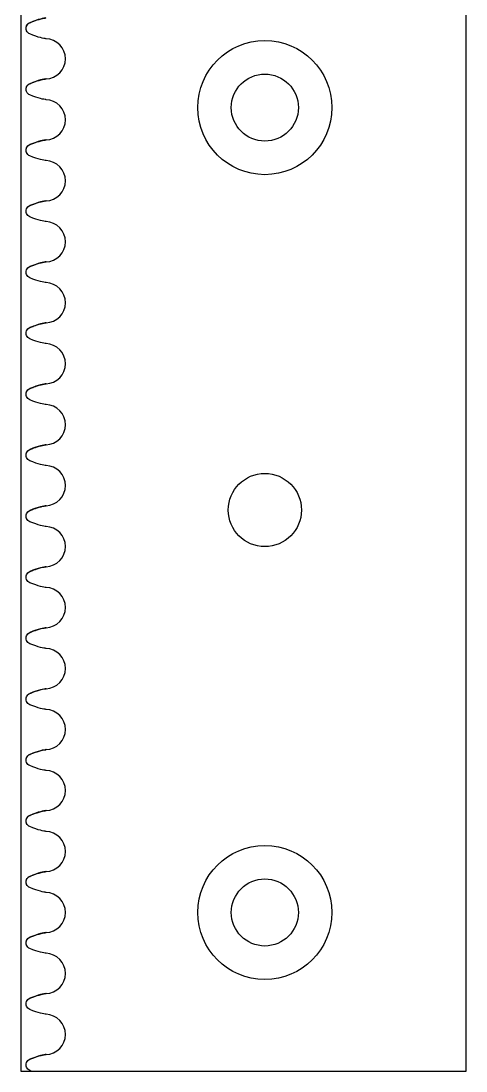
# Model space of a CAD drawing. Header units: millimetres. Extents: x -58 to 29, y -113 to 210.
# Drawn here: x -57.6 to -21.1, y 51.7 to 137.8 of the extents above; entities that cross this region are included whole.
import ezdxf

# ---------------------------------------------------------------- set-up
doc = ezdxf.new("R2010")
doc.units = ezdxf.units.MM
doc.layers.get('0').update_dxf_attribs({"linetype": 'CONTINUOUS'})

msp = doc.modelspace()

# ---------------------------------------------------------------- linework, layer by layer
for p, q in [((-57.582, 209.731), (-57.582, 51.731)), ((-21.082, 51.731), (-21.082, 209.731)), ((-57.582, 51.731), (-56.759, 51.731)), ((-56.759, 51.731), (-21.082, 51.731))]:
    msp.add_line(p, q)
msp.add_lwpolyline([(-57.582, 51.731), (-21.082, 51.731), (-21.082, 209.731), (-57.582, 209.731)], close=True)
for centre, radius in [((-37.582, 130.731), 5.5), ((-37.582, 130.731), 2.75), ((-37.582, 97.731), 3), ((-37.582, 97.731), 3), ((-37.582, 64.731), 5.5), ((-37.582, 64.731), 2.75)]:
    msp.add_circle(centre, radius)
for centre in [(-55.582, 134.731), (-55.582, 134.731), (-55.582, 129.731), (-55.582, 129.731), (-55.582, 124.731), (-55.582, 124.731), (-55.582, 119.731), (-55.582, 119.731), (-55.582, 114.731), (-55.582, 114.731), (-55.582, 109.731), (-55.582, 109.731), (-55.582, 104.731), (-55.582, 104.731), (-55.582, 99.731), (-55.582, 99.731), (-55.582, 94.731), (-55.582, 94.731), (-55.582, 89.731), (-55.582, 89.731), (-55.582, 84.731), (-55.582, 84.731), (-55.582, 79.731), (-55.582, 79.731), (-55.582, 74.731), (-55.582, 74.731), (-55.582, 69.731), (-55.582, 69.731), (-55.582, 64.731), (-55.582, 64.731), (-55.582, 59.731), (-55.582, 59.731), (-55.582, 54.731), (-55.582, 54.731)]:
    msp.add_arc(centre, 1.65, -88.19894, 88.19894)
for points, knots in [([(-56.853, 137.693), (-56.745, 137.738), (-56.635, 137.781), (-56.383, 137.874), (-56.153, 137.955), (-55.77, 138.047), (-55.581, 138.077), (-55.556, 138.08)], [0.1376682, 0.1376682, 0.1376682, 0.1376682, 0.1726799, 0.1726799, 0.2171067, 0.2171067, 0.2517889, 0.2517889, 0.2517889, 0.2517889]), ([(-55.556, 138.08), (-55.583, 138.077), (-55.808, 138.041), (-55.986, 137.995), (-56.206, 137.937), (-56.515, 137.834), (-56.853, 137.693)], [0.1653912, 0.1653912, 0.1653912, 0.1653912, 0.3065484, 0.3065484, 0.3065484, 0.4815386, 0.4815386, 0.4815386, 0.4815386]), ([(-56.853, 136.77), (-56.913, 136.795), (-56.968, 136.832), (-57.06, 136.924), (-57.097, 136.978), (-57.147, 137.098), (-57.16, 137.163), (-57.161, 137.293), (-57.149, 137.358), (-57.1, 137.478), (-57.064, 137.533), (-56.996, 137.604), (-56.97, 137.626), (-56.914, 137.664), (-56.884, 137.68), (-56.853, 137.693)], [0, 0, 0, 0, 0.0195322, 0.0195322, 0.0390644, 0.0390644, 0.0585967, 0.0585967, 0.0781289, 0.0781289, 0.0976611, 0.0976611, 0.1077532, 0.1077532, 0.1178452, 0.1178452, 0.1178452, 0.1178452]), ([(-55.556, 136.382), (-55.583, 136.386), (-55.808, 136.422), (-55.986, 136.468), (-56.206, 136.526), (-56.515, 136.629), (-56.853, 136.77)], [0.1653912, 0.1653912, 0.1653912, 0.1653912, 0.3065484, 0.3065484, 0.3065484, 0.4815386, 0.4815386, 0.4815386, 0.4815386]), ([(-55.556, 136.382), (-55.583, 136.386), (-55.808, 136.422), (-55.986, 136.468), (-56.206, 136.526), (-56.515, 136.629), (-56.853, 136.77)], [0.1653912, 0.1653912, 0.1653912, 0.1653912, 0.3065484, 0.3065484, 0.3065484, 0.4815386, 0.4815386, 0.4815386, 0.4815386]), ([(-56.853, 131.77), (-56.913, 131.795), (-56.968, 131.832), (-57.06, 131.924), (-57.097, 131.978), (-57.147, 132.098), (-57.16, 132.163), (-57.161, 132.293), (-57.149, 132.358), (-57.1, 132.478), (-57.064, 132.533), (-56.996, 132.604), (-56.97, 132.626), (-56.914, 132.664), (-56.884, 132.68), (-56.853, 132.693)], [0, 0, 0, 0, 0.0195322, 0.0195322, 0.0390644, 0.0390644, 0.0585967, 0.0585967, 0.0781289, 0.0781289, 0.0976611, 0.0976611, 0.1077532, 0.1077532, 0.1178452, 0.1178452, 0.1178452, 0.1178452]), ([(-56.853, 132.693), (-56.745, 132.738), (-56.635, 132.781), (-56.383, 132.874), (-56.153, 132.955), (-55.77, 133.047), (-55.581, 133.077), (-55.556, 133.08)], [0.1376682, 0.1376682, 0.1376682, 0.1376682, 0.1726799, 0.1726799, 0.2171067, 0.2171067, 0.2517889, 0.2517889, 0.2517889, 0.2517889]), ([(-55.556, 133.08), (-55.583, 133.077), (-55.808, 133.041), (-55.986, 132.995), (-56.206, 132.937), (-56.515, 132.834), (-56.853, 132.693)], [0.1653912, 0.1653912, 0.1653912, 0.1653912, 0.3065484, 0.3065484, 0.3065484, 0.4815386, 0.4815386, 0.4815386, 0.4815386]), ([(-55.556, 131.382), (-55.583, 131.386), (-55.808, 131.422), (-55.986, 131.468), (-56.206, 131.526), (-56.515, 131.629), (-56.853, 131.77)], [0.1653912, 0.1653912, 0.1653912, 0.1653912, 0.3065484, 0.3065484, 0.3065484, 0.4815386, 0.4815386, 0.4815386, 0.4815386]), ([(-55.556, 131.382), (-55.583, 131.386), (-55.808, 131.422), (-55.986, 131.468), (-56.206, 131.526), (-56.515, 131.629), (-56.853, 131.77)], [0.1653912, 0.1653912, 0.1653912, 0.1653912, 0.3065484, 0.3065484, 0.3065484, 0.4815386, 0.4815386, 0.4815386, 0.4815386]), ([(-56.853, 126.77), (-56.913, 126.795), (-56.968, 126.832), (-57.06, 126.924), (-57.097, 126.978), (-57.147, 127.098), (-57.16, 127.163), (-57.161, 127.293), (-57.149, 127.358), (-57.1, 127.478), (-57.064, 127.533), (-56.996, 127.604), (-56.97, 127.626), (-56.914, 127.664), (-56.884, 127.68), (-56.853, 127.693)], [0, 0, 0, 0, 0.0195322, 0.0195322, 0.0390644, 0.0390644, 0.0585967, 0.0585967, 0.0781289, 0.0781289, 0.0976611, 0.0976611, 0.1077532, 0.1077532, 0.1178452, 0.1178452, 0.1178452, 0.1178452]), ([(-56.853, 127.693), (-56.745, 127.738), (-56.635, 127.781), (-56.383, 127.874), (-56.153, 127.955), (-55.77, 128.047), (-55.581, 128.077), (-55.556, 128.08)], [0.1376682, 0.1376682, 0.1376682, 0.1376682, 0.1726799, 0.1726799, 0.2171067, 0.2171067, 0.2517889, 0.2517889, 0.2517889, 0.2517889]), ([(-55.556, 128.08), (-55.583, 128.077), (-55.808, 128.041), (-55.986, 127.995), (-56.206, 127.937), (-56.515, 127.834), (-56.853, 127.693)], [0.1653912, 0.1653912, 0.1653912, 0.1653912, 0.3065484, 0.3065484, 0.3065484, 0.4815386, 0.4815386, 0.4815386, 0.4815386]), ([(-55.556, 126.382), (-55.583, 126.386), (-55.808, 126.422), (-55.986, 126.468), (-56.206, 126.526), (-56.515, 126.629), (-56.853, 126.77)], [0.1653912, 0.1653912, 0.1653912, 0.1653912, 0.3065484, 0.3065484, 0.3065484, 0.4815386, 0.4815386, 0.4815386, 0.4815386]), ([(-55.556, 126.382), (-55.583, 126.386), (-55.808, 126.422), (-55.986, 126.468), (-56.206, 126.526), (-56.515, 126.629), (-56.853, 126.77)], [0.1653912, 0.1653912, 0.1653912, 0.1653912, 0.3065484, 0.3065484, 0.3065484, 0.4815386, 0.4815386, 0.4815386, 0.4815386]), ([(-56.853, 121.77), (-56.913, 121.795), (-56.968, 121.832), (-57.06, 121.924), (-57.097, 121.978), (-57.147, 122.098), (-57.16, 122.163), (-57.161, 122.293), (-57.149, 122.358), (-57.1, 122.478), (-57.064, 122.533), (-56.996, 122.604), (-56.97, 122.626), (-56.914, 122.664), (-56.884, 122.68), (-56.853, 122.693)], [0, 0, 0, 0, 0.0195322, 0.0195322, 0.0390644, 0.0390644, 0.0585967, 0.0585967, 0.0781289, 0.0781289, 0.0976611, 0.0976611, 0.1077532, 0.1077532, 0.1178452, 0.1178452, 0.1178452, 0.1178452]), ([(-56.853, 122.693), (-56.745, 122.738), (-56.635, 122.781), (-56.383, 122.874), (-56.153, 122.955), (-55.77, 123.047), (-55.581, 123.077), (-55.556, 123.08)], [0.1376682, 0.1376682, 0.1376682, 0.1376682, 0.1726799, 0.1726799, 0.2171067, 0.2171067, 0.2517889, 0.2517889, 0.2517889, 0.2517889]), ([(-55.556, 123.08), (-55.583, 123.077), (-55.808, 123.041), (-55.986, 122.995), (-56.206, 122.937), (-56.515, 122.834), (-56.853, 122.693)], [0.1653912, 0.1653912, 0.1653912, 0.1653912, 0.3065484, 0.3065484, 0.3065484, 0.4815386, 0.4815386, 0.4815386, 0.4815386]), ([(-55.556, 121.382), (-55.583, 121.386), (-55.808, 121.422), (-55.986, 121.468), (-56.206, 121.526), (-56.515, 121.629), (-56.853, 121.77)], [0.1653912, 0.1653912, 0.1653912, 0.1653912, 0.3065484, 0.3065484, 0.3065484, 0.4815386, 0.4815386, 0.4815386, 0.4815386]), ([(-55.556, 121.382), (-55.583, 121.386), (-55.808, 121.422), (-55.986, 121.468), (-56.206, 121.526), (-56.515, 121.629), (-56.853, 121.77)], [0.1653912, 0.1653912, 0.1653912, 0.1653912, 0.3065484, 0.3065484, 0.3065484, 0.4815386, 0.4815386, 0.4815386, 0.4815386]), ([(-56.853, 117.693), (-56.745, 117.738), (-56.635, 117.781), (-56.383, 117.874), (-56.153, 117.955), (-55.77, 118.047), (-55.581, 118.077), (-55.556, 118.08)], [0.1376682, 0.1376682, 0.1376682, 0.1376682, 0.1726799, 0.1726799, 0.2171067, 0.2171067, 0.2517889, 0.2517889, 0.2517889, 0.2517889]), ([(-55.556, 118.08), (-55.583, 118.077), (-55.808, 118.041), (-55.986, 117.995), (-56.206, 117.937), (-56.515, 117.834), (-56.853, 117.693)], [0.1653912, 0.1653912, 0.1653912, 0.1653912, 0.3065484, 0.3065484, 0.3065484, 0.4815386, 0.4815386, 0.4815386, 0.4815386]), ([(-56.853, 116.77), (-56.913, 116.795), (-56.968, 116.832), (-57.06, 116.924), (-57.097, 116.978), (-57.147, 117.098), (-57.16, 117.163), (-57.161, 117.293), (-57.149, 117.358), (-57.1, 117.478), (-57.064, 117.533), (-56.996, 117.604), (-56.97, 117.626), (-56.914, 117.664), (-56.884, 117.68), (-56.853, 117.693)], [0, 0, 0, 0, 0.0195322, 0.0195322, 0.0390644, 0.0390644, 0.0585967, 0.0585967, 0.0781289, 0.0781289, 0.0976611, 0.0976611, 0.1077532, 0.1077532, 0.1178452, 0.1178452, 0.1178452, 0.1178452]), ([(-55.556, 116.382), (-55.583, 116.386), (-55.808, 116.422), (-55.986, 116.468), (-56.206, 116.526), (-56.515, 116.629), (-56.853, 116.77)], [0.1653912, 0.1653912, 0.1653912, 0.1653912, 0.3065484, 0.3065484, 0.3065484, 0.4815386, 0.4815386, 0.4815386, 0.4815386]), ([(-55.556, 116.382), (-55.583, 116.386), (-55.808, 116.422), (-55.986, 116.468), (-56.206, 116.526), (-56.515, 116.629), (-56.853, 116.77)], [0.1653912, 0.1653912, 0.1653912, 0.1653912, 0.3065484, 0.3065484, 0.3065484, 0.4815386, 0.4815386, 0.4815386, 0.4815386]), ([(-56.853, 112.693), (-56.745, 112.738), (-56.635, 112.781), (-56.383, 112.874), (-56.153, 112.955), (-55.77, 113.047), (-55.581, 113.077), (-55.556, 113.08)], [0.1376682, 0.1376682, 0.1376682, 0.1376682, 0.1726799, 0.1726799, 0.2171067, 0.2171067, 0.2517889, 0.2517889, 0.2517889, 0.2517889]), ([(-55.556, 113.08), (-55.583, 113.077), (-55.808, 113.041), (-55.986, 112.995), (-56.206, 112.937), (-56.515, 112.834), (-56.853, 112.693)], [0.1653912, 0.1653912, 0.1653912, 0.1653912, 0.3065484, 0.3065484, 0.3065484, 0.4815386, 0.4815386, 0.4815386, 0.4815386]), ([(-56.853, 111.77), (-56.913, 111.795), (-56.968, 111.832), (-57.06, 111.924), (-57.097, 111.978), (-57.147, 112.098), (-57.16, 112.163), (-57.161, 112.293), (-57.149, 112.358), (-57.1, 112.478), (-57.064, 112.533), (-56.996, 112.604), (-56.97, 112.626), (-56.914, 112.664), (-56.884, 112.68), (-56.853, 112.693)], [0, 0, 0, 0, 0.0195322, 0.0195322, 0.0390644, 0.0390644, 0.0585967, 0.0585967, 0.0781289, 0.0781289, 0.0976611, 0.0976611, 0.1077532, 0.1077532, 0.1178452, 0.1178452, 0.1178452, 0.1178452]), ([(-55.556, 111.382), (-55.583, 111.386), (-55.808, 111.422), (-55.986, 111.468), (-56.206, 111.526), (-56.515, 111.629), (-56.853, 111.77)], [0.1653912, 0.1653912, 0.1653912, 0.1653912, 0.3065484, 0.3065484, 0.3065484, 0.4815386, 0.4815386, 0.4815386, 0.4815386]), ([(-55.556, 111.382), (-55.583, 111.386), (-55.808, 111.422), (-55.986, 111.468), (-56.206, 111.526), (-56.515, 111.629), (-56.853, 111.77)], [0.1653912, 0.1653912, 0.1653912, 0.1653912, 0.3065484, 0.3065484, 0.3065484, 0.4815386, 0.4815386, 0.4815386, 0.4815386]), ([(-56.853, 106.77), (-56.913, 106.795), (-56.968, 106.832), (-57.06, 106.924), (-57.097, 106.978), (-57.147, 107.098), (-57.16, 107.163), (-57.161, 107.293), (-57.149, 107.358), (-57.1, 107.478), (-57.064, 107.533), (-56.996, 107.604), (-56.97, 107.626), (-56.914, 107.664), (-56.884, 107.68), (-56.853, 107.693)], [0, 0, 0, 0, 0.0195322, 0.0195322, 0.0390644, 0.0390644, 0.0585967, 0.0585967, 0.0781289, 0.0781289, 0.0976611, 0.0976611, 0.1077532, 0.1077532, 0.1178452, 0.1178452, 0.1178452, 0.1178452]), ([(-56.853, 107.693), (-56.745, 107.738), (-56.635, 107.781), (-56.383, 107.874), (-56.153, 107.955), (-55.77, 108.047), (-55.581, 108.077), (-55.556, 108.08)], [0.1376682, 0.1376682, 0.1376682, 0.1376682, 0.1726799, 0.1726799, 0.2171067, 0.2171067, 0.2517889, 0.2517889, 0.2517889, 0.2517889]), ([(-55.556, 108.08), (-55.583, 108.077), (-55.808, 108.041), (-55.986, 107.995), (-56.206, 107.937), (-56.515, 107.834), (-56.853, 107.693)], [0.1653912, 0.1653912, 0.1653912, 0.1653912, 0.3065484, 0.3065484, 0.3065484, 0.4815386, 0.4815386, 0.4815386, 0.4815386]), ([(-55.556, 106.382), (-55.583, 106.386), (-55.808, 106.422), (-55.986, 106.468), (-56.206, 106.526), (-56.515, 106.629), (-56.853, 106.77)], [0.1653912, 0.1653912, 0.1653912, 0.1653912, 0.3065484, 0.3065484, 0.3065484, 0.4815386, 0.4815386, 0.4815386, 0.4815386]), ([(-55.556, 106.382), (-55.583, 106.386), (-55.808, 106.422), (-55.986, 106.468), (-56.206, 106.526), (-56.515, 106.629), (-56.853, 106.77)], [0.1653912, 0.1653912, 0.1653912, 0.1653912, 0.3065484, 0.3065484, 0.3065484, 0.4815386, 0.4815386, 0.4815386, 0.4815386]), ([(-56.853, 101.77), (-56.913, 101.795), (-56.968, 101.832), (-57.06, 101.924), (-57.097, 101.978), (-57.147, 102.098), (-57.16, 102.163), (-57.161, 102.293), (-57.149, 102.358), (-57.1, 102.478), (-57.064, 102.533), (-56.996, 102.604), (-56.97, 102.626), (-56.914, 102.664), (-56.884, 102.68), (-56.853, 102.693)], [0, 0, 0, 0, 0.0195322, 0.0195322, 0.0390644, 0.0390644, 0.0585967, 0.0585967, 0.0781289, 0.0781289, 0.0976611, 0.0976611, 0.1077532, 0.1077532, 0.1178452, 0.1178452, 0.1178452, 0.1178452]), ([(-56.853, 102.693), (-56.745, 102.738), (-56.635, 102.781), (-56.383, 102.874), (-56.153, 102.955), (-55.77, 103.047), (-55.581, 103.077), (-55.556, 103.08)], [0.1376682, 0.1376682, 0.1376682, 0.1376682, 0.1726799, 0.1726799, 0.2171067, 0.2171067, 0.2517889, 0.2517889, 0.2517889, 0.2517889]), ([(-55.556, 103.08), (-55.583, 103.077), (-55.808, 103.041), (-55.986, 102.995), (-56.206, 102.937), (-56.515, 102.834), (-56.853, 102.693)], [0.1653912, 0.1653912, 0.1653912, 0.1653912, 0.3065484, 0.3065484, 0.3065484, 0.4815386, 0.4815386, 0.4815386, 0.4815386]), ([(-55.556, 101.382), (-55.583, 101.386), (-55.808, 101.422), (-55.986, 101.468), (-56.206, 101.526), (-56.515, 101.629), (-56.853, 101.77)], [0.1653912, 0.1653912, 0.1653912, 0.1653912, 0.3065484, 0.3065484, 0.3065484, 0.4815386, 0.4815386, 0.4815386, 0.4815386]), ([(-55.556, 101.382), (-55.583, 101.386), (-55.808, 101.422), (-55.986, 101.468), (-56.206, 101.526), (-56.515, 101.629), (-56.853, 101.77)], [0.1653912, 0.1653912, 0.1653912, 0.1653912, 0.3065484, 0.3065484, 0.3065484, 0.4815386, 0.4815386, 0.4815386, 0.4815386]), ([(-56.853, 96.77), (-56.913, 96.795), (-56.968, 96.832), (-57.06, 96.924), (-57.097, 96.978), (-57.147, 97.098), (-57.16, 97.163), (-57.161, 97.293), (-57.149, 97.358), (-57.1, 97.478), (-57.064, 97.533), (-56.996, 97.604), (-56.97, 97.626), (-56.914, 97.664), (-56.884, 97.68), (-56.853, 97.693)], [0, 0, 0, 0, 0.0195322, 0.0195322, 0.0390644, 0.0390644, 0.0585967, 0.0585967, 0.0781289, 0.0781289, 0.0976611, 0.0976611, 0.1077532, 0.1077532, 0.1178452, 0.1178452, 0.1178452, 0.1178452]), ([(-56.853, 97.693), (-56.745, 97.738), (-56.635, 97.781), (-56.383, 97.874), (-56.153, 97.955), (-55.77, 98.047), (-55.581, 98.077), (-55.556, 98.08)], [0.1376682, 0.1376682, 0.1376682, 0.1376682, 0.1726799, 0.1726799, 0.2171067, 0.2171067, 0.2517889, 0.2517889, 0.2517889, 0.2517889]), ([(-55.556, 98.08), (-55.583, 98.077), (-55.808, 98.041), (-55.986, 97.995), (-56.206, 97.937), (-56.515, 97.834), (-56.853, 97.693)], [0.1653912, 0.1653912, 0.1653912, 0.1653912, 0.3065484, 0.3065484, 0.3065484, 0.4815386, 0.4815386, 0.4815386, 0.4815386]), ([(-55.556, 96.382), (-55.583, 96.386), (-55.808, 96.422), (-55.986, 96.468), (-56.206, 96.526), (-56.515, 96.629), (-56.853, 96.77)], [0.1653912, 0.1653912, 0.1653912, 0.1653912, 0.3065484, 0.3065484, 0.3065484, 0.4815386, 0.4815386, 0.4815386, 0.4815386]), ([(-55.556, 96.382), (-55.583, 96.386), (-55.808, 96.422), (-55.986, 96.468), (-56.206, 96.526), (-56.515, 96.629), (-56.853, 96.77)], [0.1653912, 0.1653912, 0.1653912, 0.1653912, 0.3065484, 0.3065484, 0.3065484, 0.4815386, 0.4815386, 0.4815386, 0.4815386]), ([(-56.853, 92.693), (-56.745, 92.738), (-56.635, 92.781), (-56.383, 92.874), (-56.153, 92.955), (-55.77, 93.047), (-55.581, 93.077), (-55.556, 93.08)], [0.1376682, 0.1376682, 0.1376682, 0.1376682, 0.1726799, 0.1726799, 0.2171067, 0.2171067, 0.2517889, 0.2517889, 0.2517889, 0.2517889]), ([(-55.556, 93.08), (-55.583, 93.077), (-55.808, 93.041), (-55.986, 92.995), (-56.206, 92.937), (-56.515, 92.834), (-56.853, 92.693)], [0.1653912, 0.1653912, 0.1653912, 0.1653912, 0.3065484, 0.3065484, 0.3065484, 0.4815386, 0.4815386, 0.4815386, 0.4815386]), ([(-56.853, 91.77), (-56.913, 91.795), (-56.968, 91.832), (-57.06, 91.924), (-57.097, 91.978), (-57.147, 92.098), (-57.16, 92.163), (-57.161, 92.293), (-57.149, 92.358), (-57.1, 92.478), (-57.064, 92.533), (-56.996, 92.604), (-56.97, 92.626), (-56.914, 92.664), (-56.884, 92.68), (-56.853, 92.693)], [0, 0, 0, 0, 0.0195322, 0.0195322, 0.0390644, 0.0390644, 0.0585967, 0.0585967, 0.0781289, 0.0781289, 0.0976611, 0.0976611, 0.1077532, 0.1077532, 0.1178452, 0.1178452, 0.1178452, 0.1178452]), ([(-55.556, 91.382), (-55.583, 91.386), (-55.808, 91.422), (-55.986, 91.468), (-56.206, 91.526), (-56.515, 91.629), (-56.853, 91.77)], [0.1653912, 0.1653912, 0.1653912, 0.1653912, 0.3065484, 0.3065484, 0.3065484, 0.4815386, 0.4815386, 0.4815386, 0.4815386]), ([(-55.556, 91.382), (-55.583, 91.386), (-55.808, 91.422), (-55.986, 91.468), (-56.206, 91.526), (-56.515, 91.629), (-56.853, 91.77)], [0.1653912, 0.1653912, 0.1653912, 0.1653912, 0.3065484, 0.3065484, 0.3065484, 0.4815386, 0.4815386, 0.4815386, 0.4815386]), ([(-56.853, 87.693), (-56.745, 87.738), (-56.635, 87.781), (-56.383, 87.874), (-56.153, 87.955), (-55.77, 88.047), (-55.581, 88.077), (-55.556, 88.08)], [0.1376682, 0.1376682, 0.1376682, 0.1376682, 0.1726799, 0.1726799, 0.2171067, 0.2171067, 0.2517889, 0.2517889, 0.2517889, 0.2517889]), ([(-55.556, 88.08), (-55.583, 88.077), (-55.808, 88.041), (-55.986, 87.995), (-56.206, 87.937), (-56.515, 87.834), (-56.853, 87.693)], [0.1653912, 0.1653912, 0.1653912, 0.1653912, 0.3065484, 0.3065484, 0.3065484, 0.4815386, 0.4815386, 0.4815386, 0.4815386]), ([(-56.853, 86.77), (-56.913, 86.795), (-56.968, 86.832), (-57.06, 86.924), (-57.097, 86.978), (-57.147, 87.098), (-57.16, 87.163), (-57.161, 87.293), (-57.149, 87.358), (-57.1, 87.478), (-57.064, 87.533), (-56.996, 87.604), (-56.97, 87.626), (-56.914, 87.664), (-56.884, 87.68), (-56.853, 87.693)], [0, 0, 0, 0, 0.0195322, 0.0195322, 0.0390644, 0.0390644, 0.0585967, 0.0585967, 0.0781289, 0.0781289, 0.0976611, 0.0976611, 0.1077532, 0.1077532, 0.1178452, 0.1178452, 0.1178452, 0.1178452]), ([(-55.556, 86.382), (-55.583, 86.386), (-55.808, 86.422), (-55.986, 86.468), (-56.206, 86.526), (-56.515, 86.629), (-56.853, 86.77)], [0.1653912, 0.1653912, 0.1653912, 0.1653912, 0.3065484, 0.3065484, 0.3065484, 0.4815386, 0.4815386, 0.4815386, 0.4815386]), ([(-55.556, 86.382), (-55.583, 86.386), (-55.808, 86.422), (-55.986, 86.468), (-56.206, 86.526), (-56.515, 86.629), (-56.853, 86.77)], [0.1653912, 0.1653912, 0.1653912, 0.1653912, 0.3065484, 0.3065484, 0.3065484, 0.4815386, 0.4815386, 0.4815386, 0.4815386]), ([(-56.853, 81.77), (-56.913, 81.795), (-56.968, 81.832), (-57.06, 81.924), (-57.097, 81.978), (-57.147, 82.098), (-57.16, 82.163), (-57.161, 82.293), (-57.149, 82.358), (-57.1, 82.478), (-57.064, 82.533), (-56.996, 82.604), (-56.97, 82.626), (-56.914, 82.664), (-56.884, 82.68), (-56.853, 82.693)], [0, 0, 0, 0, 0.0195322, 0.0195322, 0.0390644, 0.0390644, 0.0585967, 0.0585967, 0.0781289, 0.0781289, 0.0976611, 0.0976611, 0.1077532, 0.1077532, 0.1178452, 0.1178452, 0.1178452, 0.1178452]), ([(-56.853, 82.693), (-56.745, 82.738), (-56.635, 82.781), (-56.383, 82.874), (-56.153, 82.955), (-55.77, 83.047), (-55.581, 83.077), (-55.556, 83.08)], [0.1376682, 0.1376682, 0.1376682, 0.1376682, 0.1726799, 0.1726799, 0.2171067, 0.2171067, 0.2517889, 0.2517889, 0.2517889, 0.2517889]), ([(-55.556, 83.08), (-55.583, 83.077), (-55.808, 83.041), (-55.986, 82.995), (-56.206, 82.937), (-56.515, 82.834), (-56.853, 82.693)], [0.1653912, 0.1653912, 0.1653912, 0.1653912, 0.3065484, 0.3065484, 0.3065484, 0.4815386, 0.4815386, 0.4815386, 0.4815386]), ([(-55.556, 81.382), (-55.583, 81.386), (-55.808, 81.422), (-55.986, 81.468), (-56.206, 81.526), (-56.515, 81.629), (-56.853, 81.77)], [0.1653912, 0.1653912, 0.1653912, 0.1653912, 0.3065484, 0.3065484, 0.3065484, 0.4815386, 0.4815386, 0.4815386, 0.4815386]), ([(-55.556, 81.382), (-55.583, 81.386), (-55.808, 81.422), (-55.986, 81.468), (-56.206, 81.526), (-56.515, 81.629), (-56.853, 81.77)], [0.1653912, 0.1653912, 0.1653912, 0.1653912, 0.3065484, 0.3065484, 0.3065484, 0.4815386, 0.4815386, 0.4815386, 0.4815386]), ([(-56.853, 76.77), (-56.913, 76.795), (-56.968, 76.832), (-57.06, 76.924), (-57.097, 76.978), (-57.147, 77.098), (-57.16, 77.163), (-57.161, 77.293), (-57.149, 77.358), (-57.1, 77.478), (-57.064, 77.533), (-56.996, 77.604), (-56.97, 77.626), (-56.914, 77.664), (-56.884, 77.68), (-56.853, 77.693)], [0, 0, 0, 0, 0.0195322, 0.0195322, 0.0390644, 0.0390644, 0.0585967, 0.0585967, 0.0781289, 0.0781289, 0.0976611, 0.0976611, 0.1077532, 0.1077532, 0.1178452, 0.1178452, 0.1178452, 0.1178452]), ([(-56.853, 77.693), (-56.745, 77.738), (-56.635, 77.781), (-56.383, 77.874), (-56.153, 77.955), (-55.77, 78.047), (-55.581, 78.077), (-55.556, 78.08)], [0.1376682, 0.1376682, 0.1376682, 0.1376682, 0.1726799, 0.1726799, 0.2171067, 0.2171067, 0.2517889, 0.2517889, 0.2517889, 0.2517889]), ([(-55.556, 78.08), (-55.583, 78.077), (-55.808, 78.041), (-55.986, 77.995), (-56.206, 77.937), (-56.515, 77.834), (-56.853, 77.693)], [0.1653912, 0.1653912, 0.1653912, 0.1653912, 0.3065484, 0.3065484, 0.3065484, 0.4815386, 0.4815386, 0.4815386, 0.4815386]), ([(-55.556, 76.382), (-55.583, 76.386), (-55.808, 76.422), (-55.986, 76.468), (-56.206, 76.526), (-56.515, 76.629), (-56.853, 76.77)], [0.1653912, 0.1653912, 0.1653912, 0.1653912, 0.3065484, 0.3065484, 0.3065484, 0.4815386, 0.4815386, 0.4815386, 0.4815386]), ([(-55.556, 76.382), (-55.583, 76.386), (-55.808, 76.422), (-55.986, 76.468), (-56.206, 76.526), (-56.515, 76.629), (-56.853, 76.77)], [0.1653912, 0.1653912, 0.1653912, 0.1653912, 0.3065484, 0.3065484, 0.3065484, 0.4815386, 0.4815386, 0.4815386, 0.4815386]), ([(-56.853, 71.77), (-56.913, 71.795), (-56.968, 71.832), (-57.06, 71.924), (-57.097, 71.978), (-57.147, 72.098), (-57.16, 72.163), (-57.161, 72.293), (-57.149, 72.358), (-57.1, 72.478), (-57.064, 72.533), (-56.996, 72.604), (-56.97, 72.626), (-56.914, 72.664), (-56.884, 72.68), (-56.853, 72.693)], [0, 0, 0, 0, 0.0195322, 0.0195322, 0.0390644, 0.0390644, 0.0585967, 0.0585967, 0.0781289, 0.0781289, 0.0976611, 0.0976611, 0.1077532, 0.1077532, 0.1178452, 0.1178452, 0.1178452, 0.1178452]), ([(-56.853, 72.693), (-56.745, 72.738), (-56.635, 72.781), (-56.383, 72.874), (-56.153, 72.955), (-55.77, 73.047), (-55.581, 73.077), (-55.556, 73.08)], [0.1376682, 0.1376682, 0.1376682, 0.1376682, 0.1726799, 0.1726799, 0.2171067, 0.2171067, 0.2517889, 0.2517889, 0.2517889, 0.2517889]), ([(-55.556, 73.08), (-55.583, 73.077), (-55.808, 73.041), (-55.986, 72.995), (-56.206, 72.937), (-56.515, 72.834), (-56.853, 72.693)], [0.1653912, 0.1653912, 0.1653912, 0.1653912, 0.3065484, 0.3065484, 0.3065484, 0.4815386, 0.4815386, 0.4815386, 0.4815386]), ([(-55.556, 71.382), (-55.583, 71.386), (-55.808, 71.422), (-55.986, 71.468), (-56.206, 71.526), (-56.515, 71.629), (-56.853, 71.77)], [0.1653912, 0.1653912, 0.1653912, 0.1653912, 0.3065484, 0.3065484, 0.3065484, 0.4815386, 0.4815386, 0.4815386, 0.4815386]), ([(-55.556, 71.382), (-55.583, 71.386), (-55.808, 71.422), (-55.986, 71.468), (-56.206, 71.526), (-56.515, 71.629), (-56.853, 71.77)], [0.1653912, 0.1653912, 0.1653912, 0.1653912, 0.3065484, 0.3065484, 0.3065484, 0.4815386, 0.4815386, 0.4815386, 0.4815386]), ([(-56.853, 67.693), (-56.745, 67.738), (-56.635, 67.781), (-56.383, 67.874), (-56.153, 67.955), (-55.77, 68.047), (-55.581, 68.077), (-55.556, 68.08)], [0.1376682, 0.1376682, 0.1376682, 0.1376682, 0.1726799, 0.1726799, 0.2171067, 0.2171067, 0.2517889, 0.2517889, 0.2517889, 0.2517889]), ([(-55.556, 68.08), (-55.583, 68.077), (-55.808, 68.041), (-55.986, 67.995), (-56.206, 67.937), (-56.515, 67.834), (-56.853, 67.693)], [0.1653912, 0.1653912, 0.1653912, 0.1653912, 0.3065484, 0.3065484, 0.3065484, 0.4815386, 0.4815386, 0.4815386, 0.4815386]), ([(-56.853, 66.77), (-56.913, 66.795), (-56.968, 66.832), (-57.06, 66.924), (-57.097, 66.978), (-57.147, 67.098), (-57.16, 67.163), (-57.161, 67.293), (-57.149, 67.358), (-57.1, 67.478), (-57.064, 67.533), (-56.996, 67.604), (-56.97, 67.626), (-56.914, 67.664), (-56.884, 67.68), (-56.853, 67.693)], [0, 0, 0, 0, 0.0195322, 0.0195322, 0.0390644, 0.0390644, 0.0585967, 0.0585967, 0.0781289, 0.0781289, 0.0976611, 0.0976611, 0.1077532, 0.1077532, 0.1178452, 0.1178452, 0.1178452, 0.1178452]), ([(-55.556, 66.382), (-55.583, 66.386), (-55.808, 66.422), (-55.986, 66.468), (-56.206, 66.526), (-56.515, 66.629), (-56.853, 66.77)], [0.1653912, 0.1653912, 0.1653912, 0.1653912, 0.3065484, 0.3065484, 0.3065484, 0.4815386, 0.4815386, 0.4815386, 0.4815386]), ([(-55.556, 66.382), (-55.583, 66.386), (-55.808, 66.422), (-55.986, 66.468), (-56.206, 66.526), (-56.515, 66.629), (-56.853, 66.77)], [0.1653912, 0.1653912, 0.1653912, 0.1653912, 0.3065484, 0.3065484, 0.3065484, 0.4815386, 0.4815386, 0.4815386, 0.4815386]), ([(-56.853, 62.693), (-56.745, 62.738), (-56.635, 62.781), (-56.383, 62.874), (-56.153, 62.955), (-55.77, 63.047), (-55.581, 63.077), (-55.556, 63.08)], [0.1376682, 0.1376682, 0.1376682, 0.1376682, 0.1726799, 0.1726799, 0.2171067, 0.2171067, 0.2517889, 0.2517889, 0.2517889, 0.2517889]), ([(-55.556, 63.08), (-55.583, 63.077), (-55.808, 63.041), (-55.986, 62.995), (-56.206, 62.937), (-56.515, 62.834), (-56.853, 62.693)], [0.1653912, 0.1653912, 0.1653912, 0.1653912, 0.3065484, 0.3065484, 0.3065484, 0.4815386, 0.4815386, 0.4815386, 0.4815386]), ([(-56.853, 61.77), (-56.913, 61.795), (-56.968, 61.832), (-57.06, 61.924), (-57.097, 61.978), (-57.147, 62.098), (-57.16, 62.163), (-57.161, 62.293), (-57.149, 62.358), (-57.1, 62.478), (-57.064, 62.533), (-56.996, 62.604), (-56.97, 62.626), (-56.914, 62.664), (-56.884, 62.68), (-56.853, 62.693)], [0, 0, 0, 0, 0.0195322, 0.0195322, 0.0390644, 0.0390644, 0.0585967, 0.0585967, 0.0781289, 0.0781289, 0.0976611, 0.0976611, 0.1077532, 0.1077532, 0.1178452, 0.1178452, 0.1178452, 0.1178452]), ([(-55.556, 61.382), (-55.583, 61.386), (-55.808, 61.422), (-55.986, 61.468), (-56.206, 61.526), (-56.515, 61.629), (-56.853, 61.77)], [0.1653912, 0.1653912, 0.1653912, 0.1653912, 0.3065484, 0.3065484, 0.3065484, 0.4815386, 0.4815386, 0.4815386, 0.4815386]), ([(-55.556, 61.382), (-55.583, 61.386), (-55.808, 61.422), (-55.986, 61.468), (-56.206, 61.526), (-56.515, 61.629), (-56.853, 61.77)], [0.1653912, 0.1653912, 0.1653912, 0.1653912, 0.3065484, 0.3065484, 0.3065484, 0.4815386, 0.4815386, 0.4815386, 0.4815386]), ([(-56.853, 56.77), (-56.913, 56.795), (-56.968, 56.832), (-57.06, 56.924), (-57.097, 56.978), (-57.147, 57.098), (-57.16, 57.163), (-57.161, 57.293), (-57.149, 57.358), (-57.1, 57.478), (-57.064, 57.533), (-56.996, 57.604), (-56.97, 57.626), (-56.914, 57.664), (-56.884, 57.68), (-56.853, 57.693)], [0, 0, 0, 0, 0.0195322, 0.0195322, 0.0390644, 0.0390644, 0.0585967, 0.0585967, 0.0781289, 0.0781289, 0.0976611, 0.0976611, 0.1077532, 0.1077532, 0.1178452, 0.1178452, 0.1178452, 0.1178452]), ([(-56.853, 57.693), (-56.745, 57.738), (-56.635, 57.781), (-56.383, 57.874), (-56.153, 57.955), (-55.77, 58.047), (-55.581, 58.077), (-55.556, 58.08)], [0.1376682, 0.1376682, 0.1376682, 0.1376682, 0.1726799, 0.1726799, 0.2171067, 0.2171067, 0.2517889, 0.2517889, 0.2517889, 0.2517889]), ([(-55.556, 58.08), (-55.583, 58.077), (-55.808, 58.041), (-55.986, 57.995), (-56.206, 57.937), (-56.515, 57.834), (-56.853, 57.693)], [0.1653912, 0.1653912, 0.1653912, 0.1653912, 0.3065484, 0.3065484, 0.3065484, 0.4815386, 0.4815386, 0.4815386, 0.4815386]), ([(-55.556, 56.382), (-55.583, 56.386), (-55.808, 56.422), (-55.986, 56.468), (-56.206, 56.526), (-56.515, 56.629), (-56.853, 56.77)], [0.1653912, 0.1653912, 0.1653912, 0.1653912, 0.3065484, 0.3065484, 0.3065484, 0.4815386, 0.4815386, 0.4815386, 0.4815386]), ([(-55.556, 56.382), (-55.583, 56.386), (-55.808, 56.422), (-55.986, 56.468), (-56.206, 56.526), (-56.515, 56.629), (-56.853, 56.77)], [0.1653912, 0.1653912, 0.1653912, 0.1653912, 0.3065484, 0.3065484, 0.3065484, 0.4815386, 0.4815386, 0.4815386, 0.4815386]), ([(-56.853, 51.77), (-56.913, 51.795), (-56.968, 51.832), (-57.06, 51.924), (-57.097, 51.978), (-57.147, 52.098), (-57.16, 52.163), (-57.161, 52.293), (-57.149, 52.358), (-57.1, 52.478), (-57.064, 52.533), (-56.996, 52.604), (-56.97, 52.626), (-56.914, 52.664), (-56.884, 52.68), (-56.853, 52.693)], [0, 0, 0, 0, 0.0195322, 0.0195322, 0.0390644, 0.0390644, 0.0585967, 0.0585967, 0.0781289, 0.0781289, 0.0976611, 0.0976611, 0.1077532, 0.1077532, 0.1178452, 0.1178452, 0.1178452, 0.1178452]), ([(-56.853, 52.693), (-56.745, 52.738), (-56.635, 52.781), (-56.383, 52.874), (-56.153, 52.955), (-55.77, 53.047), (-55.581, 53.077), (-55.556, 53.08)], [0.1376682, 0.1376682, 0.1376682, 0.1376682, 0.1726799, 0.1726799, 0.2171067, 0.2171067, 0.2517889, 0.2517889, 0.2517889, 0.2517889]), ([(-55.556, 53.08), (-55.583, 53.077), (-55.808, 53.041), (-55.986, 52.995), (-56.206, 52.937), (-56.515, 52.834), (-56.853, 52.693)], [0.1653912, 0.1653912, 0.1653912, 0.1653912, 0.3065484, 0.3065484, 0.3065484, 0.4815386, 0.4815386, 0.4815386, 0.4815386])]:
    msp.add_open_spline(points, degree=3, knots=knots)
for points in [[(-56.853, 136.77), (-56.974, 136.82), (-57.172, 137.02), (-57.172, 137.443), (-56.974, 137.642), (-56.853, 137.693)], [(-55.53, 136.381), (-55.539, 136.381), (-55.551, 136.382), (-55.556, 136.382)], [(-55.53, 136.381), (-55.539, 136.381), (-55.551, 136.382), (-55.556, 136.382)], [(-56.853, 131.77), (-56.974, 131.82), (-57.172, 132.02), (-57.172, 132.443), (-56.974, 132.642), (-56.853, 132.693)], [(-55.556, 133.08), (-55.551, 133.081), (-55.539, 133.082), (-55.53, 133.082)], [(-55.53, 133.082), (-55.539, 133.082), (-55.551, 133.081), (-55.556, 133.08)], [(-55.53, 131.381), (-55.539, 131.381), (-55.551, 131.382), (-55.556, 131.382)], [(-55.53, 131.381), (-55.539, 131.381), (-55.551, 131.382), (-55.556, 131.382)], [(-56.853, 126.77), (-56.974, 126.82), (-57.172, 127.02), (-57.172, 127.443), (-56.974, 127.642), (-56.853, 127.693)], [(-55.556, 128.08), (-55.551, 128.081), (-55.539, 128.082), (-55.53, 128.082)], [(-55.53, 128.082), (-55.539, 128.082), (-55.551, 128.081), (-55.556, 128.08)], [(-55.53, 126.381), (-55.539, 126.381), (-55.551, 126.382), (-55.556, 126.382)], [(-55.53, 126.381), (-55.539, 126.381), (-55.551, 126.382), (-55.556, 126.382)], [(-56.853, 121.77), (-56.974, 121.82), (-57.172, 122.02), (-57.172, 122.443), (-56.974, 122.642), (-56.853, 122.693)], [(-55.556, 123.08), (-55.551, 123.081), (-55.539, 123.082), (-55.53, 123.082)], [(-55.53, 123.082), (-55.539, 123.082), (-55.551, 123.081), (-55.556, 123.08)], [(-55.53, 121.381), (-55.539, 121.381), (-55.551, 121.382), (-55.556, 121.382)], [(-55.53, 121.381), (-55.539, 121.381), (-55.551, 121.382), (-55.556, 121.382)], [(-55.556, 118.08), (-55.551, 118.081), (-55.539, 118.082), (-55.53, 118.082)], [(-55.53, 118.082), (-55.539, 118.082), (-55.551, 118.081), (-55.556, 118.08)], [(-56.853, 116.77), (-56.974, 116.82), (-57.172, 117.02), (-57.172, 117.443), (-56.974, 117.642), (-56.853, 117.693)], [(-55.53, 116.381), (-55.539, 116.381), (-55.551, 116.382), (-55.556, 116.382)], [(-55.53, 116.381), (-55.539, 116.381), (-55.551, 116.382), (-55.556, 116.382)], [(-55.556, 113.08), (-55.551, 113.081), (-55.539, 113.082), (-55.53, 113.082)], [(-55.53, 113.082), (-55.539, 113.082), (-55.551, 113.081), (-55.556, 113.08)], [(-56.853, 111.77), (-56.974, 111.82), (-57.172, 112.02), (-57.172, 112.443), (-56.974, 112.642), (-56.853, 112.693)], [(-55.53, 111.381), (-55.539, 111.381), (-55.551, 111.382), (-55.556, 111.382)], [(-55.53, 111.381), (-55.539, 111.381), (-55.551, 111.382), (-55.556, 111.382)], [(-56.853, 106.77), (-56.974, 106.82), (-57.172, 107.02), (-57.172, 107.443), (-56.974, 107.642), (-56.853, 107.693)], [(-55.556, 108.08), (-55.551, 108.081), (-55.539, 108.082), (-55.53, 108.082)], [(-55.53, 108.082), (-55.539, 108.082), (-55.551, 108.081), (-55.556, 108.08)], [(-55.53, 106.381), (-55.539, 106.381), (-55.551, 106.382), (-55.556, 106.382)], [(-55.53, 106.381), (-55.539, 106.381), (-55.551, 106.382), (-55.556, 106.382)], [(-56.853, 101.77), (-56.974, 101.82), (-57.172, 102.02), (-57.172, 102.443), (-56.974, 102.642), (-56.853, 102.693)], [(-55.556, 103.08), (-55.551, 103.081), (-55.539, 103.082), (-55.53, 103.082)], [(-55.53, 103.082), (-55.539, 103.082), (-55.551, 103.081), (-55.556, 103.08)], [(-55.53, 101.381), (-55.539, 101.381), (-55.551, 101.382), (-55.556, 101.382)], [(-55.53, 101.381), (-55.539, 101.381), (-55.551, 101.382), (-55.556, 101.382)], [(-56.853, 96.77), (-56.974, 96.82), (-57.172, 97.02), (-57.172, 97.443), (-56.974, 97.642), (-56.853, 97.693)], [(-55.556, 98.08), (-55.551, 98.081), (-55.539, 98.082), (-55.53, 98.082)], [(-55.53, 98.082), (-55.539, 98.082), (-55.551, 98.081), (-55.556, 98.08)], [(-55.53, 96.381), (-55.539, 96.381), (-55.551, 96.382), (-55.556, 96.382)], [(-55.53, 96.381), (-55.539, 96.381), (-55.551, 96.382), (-55.556, 96.382)], [(-55.556, 93.08), (-55.551, 93.081), (-55.539, 93.082), (-55.53, 93.082)], [(-55.53, 93.082), (-55.539, 93.082), (-55.551, 93.081), (-55.556, 93.08)], [(-56.853, 91.77), (-56.974, 91.82), (-57.172, 92.02), (-57.172, 92.443), (-56.974, 92.642), (-56.853, 92.693)], [(-55.53, 91.381), (-55.539, 91.381), (-55.551, 91.382), (-55.556, 91.382)], [(-55.53, 91.381), (-55.539, 91.381), (-55.551, 91.382), (-55.556, 91.382)], [(-55.556, 88.08), (-55.551, 88.081), (-55.539, 88.082), (-55.53, 88.082)], [(-55.53, 88.082), (-55.539, 88.082), (-55.551, 88.081), (-55.556, 88.08)], [(-56.853, 86.77), (-56.974, 86.82), (-57.172, 87.02), (-57.172, 87.443), (-56.974, 87.642), (-56.853, 87.693)], [(-55.53, 86.381), (-55.539, 86.381), (-55.551, 86.382), (-55.556, 86.382)], [(-55.53, 86.381), (-55.539, 86.381), (-55.551, 86.382), (-55.556, 86.382)], [(-56.853, 81.77), (-56.974, 81.82), (-57.172, 82.02), (-57.172, 82.443), (-56.974, 82.642), (-56.853, 82.693)], [(-55.556, 83.08), (-55.551, 83.081), (-55.539, 83.082), (-55.53, 83.082)], [(-55.53, 83.082), (-55.539, 83.082), (-55.551, 83.081), (-55.556, 83.08)], [(-55.53, 81.381), (-55.539, 81.381), (-55.551, 81.382), (-55.556, 81.382)], [(-55.53, 81.381), (-55.539, 81.381), (-55.551, 81.382), (-55.556, 81.382)], [(-56.853, 76.77), (-56.974, 76.82), (-57.172, 77.02), (-57.172, 77.443), (-56.974, 77.642), (-56.853, 77.693)], [(-55.556, 78.08), (-55.551, 78.081), (-55.539, 78.082), (-55.53, 78.082)], [(-55.53, 78.082), (-55.539, 78.082), (-55.551, 78.081), (-55.556, 78.08)], [(-55.53, 76.381), (-55.539, 76.381), (-55.551, 76.382), (-55.556, 76.382)], [(-55.53, 76.381), (-55.539, 76.381), (-55.551, 76.382), (-55.556, 76.382)], [(-56.853, 71.77), (-56.974, 71.82), (-57.172, 72.02), (-57.172, 72.443), (-56.974, 72.642), (-56.853, 72.693)], [(-55.556, 73.08), (-55.551, 73.081), (-55.539, 73.082), (-55.53, 73.082)], [(-55.53, 73.082), (-55.539, 73.082), (-55.551, 73.081), (-55.556, 73.08)], [(-55.53, 71.381), (-55.539, 71.381), (-55.551, 71.382), (-55.556, 71.382)], [(-55.53, 71.381), (-55.539, 71.381), (-55.551, 71.382), (-55.556, 71.382)], [(-55.556, 68.08), (-55.551, 68.081), (-55.539, 68.082), (-55.53, 68.082)], [(-55.53, 68.082), (-55.539, 68.082), (-55.551, 68.081), (-55.556, 68.08)], [(-56.853, 66.77), (-56.974, 66.82), (-57.172, 67.02), (-57.172, 67.443), (-56.974, 67.642), (-56.853, 67.693)], [(-55.53, 66.381), (-55.539, 66.381), (-55.551, 66.382), (-55.556, 66.382)], [(-55.53, 66.381), (-55.539, 66.381), (-55.551, 66.382), (-55.556, 66.382)], [(-55.556, 63.08), (-55.551, 63.081), (-55.539, 63.082), (-55.53, 63.082)], [(-55.53, 63.082), (-55.539, 63.082), (-55.551, 63.081), (-55.556, 63.08)], [(-56.853, 61.77), (-56.974, 61.82), (-57.172, 62.02), (-57.172, 62.443), (-56.974, 62.642), (-56.853, 62.693)], [(-55.53, 61.381), (-55.539, 61.381), (-55.551, 61.382), (-55.556, 61.382)], [(-55.53, 61.381), (-55.539, 61.381), (-55.551, 61.382), (-55.556, 61.382)], [(-56.853, 56.77), (-56.974, 56.82), (-57.172, 57.02), (-57.172, 57.443), (-56.974, 57.642), (-56.853, 57.693)], [(-55.556, 58.08), (-55.551, 58.081), (-55.539, 58.082), (-55.53, 58.082)], [(-55.53, 58.082), (-55.539, 58.082), (-55.551, 58.081), (-55.556, 58.08)], [(-55.53, 56.381), (-55.539, 56.381), (-55.551, 56.382), (-55.556, 56.382)], [(-55.53, 56.381), (-55.539, 56.381), (-55.551, 56.382), (-55.556, 56.382)], [(-56.853, 51.77), (-56.974, 51.82), (-57.172, 52.02), (-57.172, 52.443), (-56.974, 52.642), (-56.853, 52.693)], [(-55.556, 53.08), (-55.551, 53.081), (-55.539, 53.082), (-55.53, 53.082)], [(-55.53, 53.082), (-55.539, 53.082), (-55.551, 53.081), (-55.556, 53.08)], [(-56.759, 51.731), (-56.79, 51.744), (-56.822, 51.757), (-56.853, 51.77)], [(-56.759, 51.731), (-56.79, 51.744), (-56.822, 51.757), (-56.853, 51.77)]]:
    msp.add_open_spline(points, degree=3)

doc.saveas('drawing.dxf')
